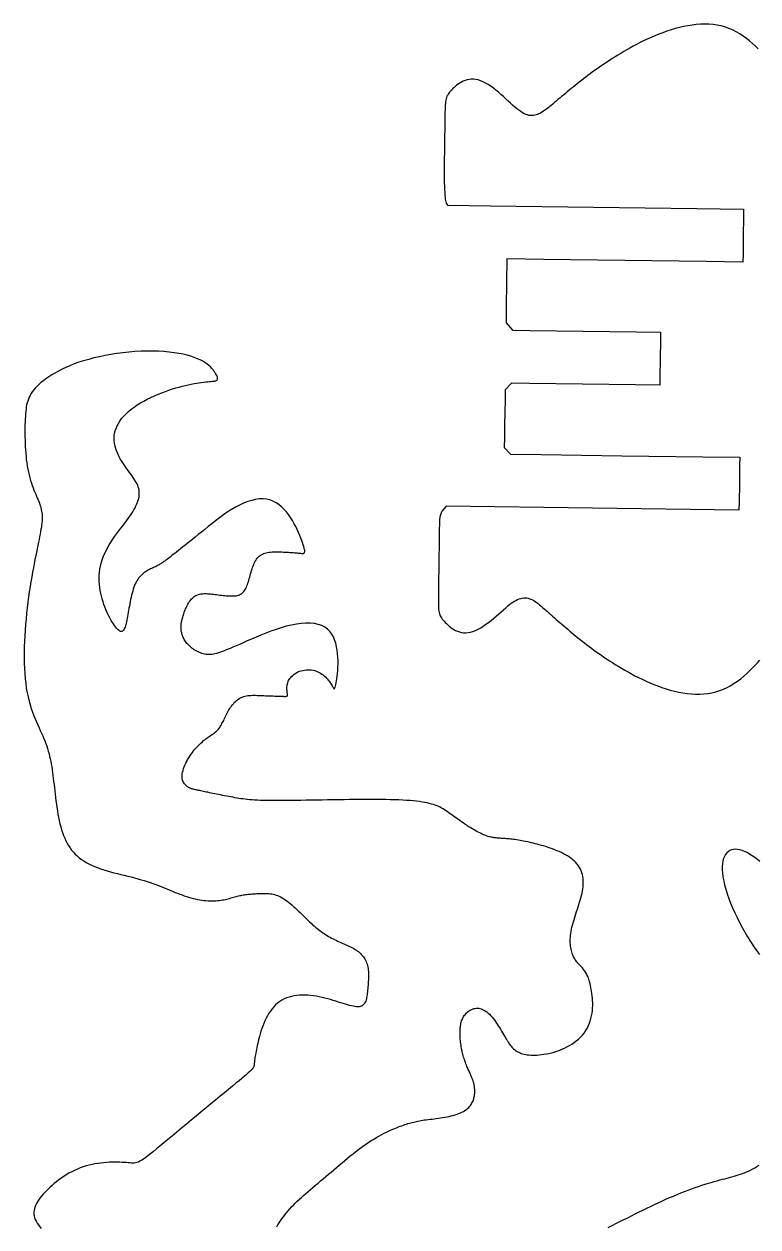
# Model space of a CAD drawing. Header units: millimetres. Extents: x 183 to 709, y 54 to 434.
# Drawn here: x 191.3 to 257.9, y 285.3 to 394.5 of the extents above; entities that cross this region are included whole.
import ezdxf

# ---------------------------------------------------------------- set-up
doc = ezdxf.new("R2010")
doc.units = ezdxf.units.MM

msp = doc.modelspace()

# ---------------------------------------------------------------- linework, layer by layer
for p, q in [((229.76, 378.03), (233.68, 377.98)), ((233.68, 377.98), (243.03, 377.85)), ((243.03, 377.85), (252.39, 377.72)), ((252.39, 377.72), (256.64, 377.66)), ((256.64, 377.66), (256.63, 376.91)), ((256.63, 376.91), (256.61, 375.26)), ((256.61, 375.26), (256.59, 373.61)), ((256.59, 373.61), (256.58, 372.86)), ((238.5, 373.11), (235.15, 373.16)), ((245.86, 373.01), (238.5, 373.11)), ((253.23, 372.91), (245.86, 373.01)), ((256.58, 372.86), (253.23, 372.91)), ((235.66, 366.68), (237.27, 366.66)), ((237.27, 366.66), (242.09, 366.59)), ((242.09, 366.59), (246.91, 366.53)), ((246.91, 366.53), (249.1, 366.5)), ((249.09, 365.75), (249.07, 364.1)), ((249.1, 366.5), (249.09, 365.75)), ((249.07, 364.1), (249.05, 362.45)), ((249.05, 362.45), (249.03, 361.7)), ((237.2, 361.86), (235.59, 361.88)), ((242.02, 361.79), (237.2, 361.86)), ((246.84, 361.73), (242.02, 361.79)), ((249.03, 361.7), (246.84, 361.73)), ((235.5, 355.44), (238.26, 355.4)), ((238.26, 355.4), (245.6, 355.3)), ((245.6, 355.3), (252.95, 355.2)), ((252.95, 355.2), (256.29, 355.15)), ((256.29, 355.15), (256.28, 354.4)), ((256.28, 354.4), (256.26, 352.75)), ((256.26, 352.75), (256.23, 351.1)), ((256.22, 350.35), (229.66, 350.72)), ((256.23, 351.1), (256.22, 350.35))]:
    msp.add_line(p, q)
for points in [[(257.96, 392.2), (257.71, 392.45), (257.45, 392.7), (257.18, 392.93), (256.89, 393.16), (256.6, 393.37), (256.29, 393.57), (255.97, 393.75), (255.64, 393.92), (255.3, 394.06), (254.95, 394.19), (254.6, 394.29), (254.23, 394.36), (253.87, 394.42), (253.49, 394.45), (253.12, 394.46), (252.74, 394.45), (252.35, 394.42), (251.97, 394.37), (251.58, 394.31), (251.2, 394.23), (250.81, 394.14), (250.43, 394.04), (250.06, 393.93), (249.68, 393.8), (249.31, 393.67), (248.95, 393.53), (248.59, 393.39), (248.25, 393.24), (247.9, 393.08), (247.57, 392.93), (247.25, 392.77), (246.93, 392.6), (246.63, 392.44), (246.33, 392.28), (246.04, 392.12), (245.76, 391.96), (245.49, 391.8), (245.22, 391.64), (244.97, 391.48), (244.72, 391.32), (244.47, 391.16), (244.24, 391.01), (244.01, 390.85), (243.78, 390.7), (243.56, 390.55), (243.34, 390.39), (243.12, 390.24), (242.91, 390.09), (242.71, 389.94), (242.5, 389.79), (242.31, 389.63), (242.11, 389.48), (241.92, 389.34), (241.73, 389.19), (241.54, 389.04), (241.36, 388.89), (241.17, 388.74), (240.99, 388.6), (240.82, 388.45), (240.64, 388.31), (240.47, 388.16), (240.29, 388.02), (240.12, 387.88), (239.96, 387.74), (239.79, 387.6), (239.63, 387.47), (239.48, 387.33), (239.32, 387.2), (239.17, 387.08), (239.03, 386.96), (238.88, 386.84), (238.74, 386.74), (238.6, 386.63), (238.47, 386.54), (238.33, 386.45), (238.2, 386.38), (238.07, 386.31), (237.95, 386.26), (237.82, 386.21), (237.69, 386.18), (237.56, 386.16), (237.43, 386.15), (237.3, 386.15), (237.16, 386.17), (237.02, 386.21), (236.87, 386.26), (236.72, 386.32), (236.57, 386.41), (236.41, 386.51), (236.24, 386.63), (236.06, 386.76), (235.88, 386.92), (235.68, 387.09), (235.48, 387.28), (235.27, 387.47), (235.06, 387.67), (234.84, 387.87), (234.62, 388.07), (234.39, 388.27), (234.16, 388.46), (233.93, 388.64), (233.69, 388.81), (233.46, 388.97), (233.23, 389.1), (233, 389.22), (232.77, 389.32), (232.55, 389.39), (232.34, 389.43), (232.13, 389.46), (231.93, 389.46), (231.73, 389.43), (231.54, 389.4), (231.36, 389.34), (231.19, 389.27), (231.03, 389.19), (230.87, 389.1), (230.73, 389), (230.59, 388.9), (230.46, 388.79), (230.34, 388.68), (230.23, 388.57), (230.13, 388.47), (230.03, 388.36), (229.95, 388.27), (229.88, 388.18), (229.82, 388.09), (229.76, 387.99), (229.72, 387.9), (229.68, 387.8), (229.65, 387.68), (229.62, 387.56), (229.6, 387.42), (229.58, 387.26), (229.57, 387.09), (229.56, 386.89), (229.55, 386.67), (229.54, 386.43), (229.54, 386.17), (229.54, 385.87), (229.53, 385.55), (229.53, 385.19), (229.52, 384.8), (229.51, 384.38), (229.51, 383.91), (229.5, 383.4), (229.49, 382.84), (229.48, 382.24), (229.48, 381.58), (229.47, 380.91), (229.47, 380.24), (229.49, 379.61), (229.52, 379.04), (229.57, 378.57), (229.65, 378.22), (229.76, 378.03)], [(235.15, 373.16), (235.15, 372.53), (235.13, 371.61), (235.12, 370.51), (235.1, 369.36), (235.09, 368.26), (235.08, 367.34), (235.66, 366.68)], [(214.27, 285.33), (214.38, 285.51), (214.5, 285.7), (214.62, 285.88), (214.75, 286.07), (214.88, 286.25), (215.02, 286.43), (215.16, 286.62), (215.31, 286.79), (215.46, 286.97), (215.62, 287.15), (215.79, 287.32), (215.96, 287.49), (216.14, 287.67), (216.33, 287.84), (216.52, 288.01), (216.71, 288.19), (216.92, 288.37), (217.13, 288.55), (217.34, 288.73), (217.56, 288.92), (217.79, 289.11), (218.02, 289.3), (218.25, 289.5), (218.49, 289.7), (218.73, 289.9), (218.97, 290.11), (219.21, 290.31), (219.46, 290.52), (219.71, 290.73), (219.95, 290.94), (220.2, 291.15), (220.45, 291.36), (220.7, 291.56), (220.95, 291.77), (221.2, 291.96), (221.45, 292.16), (221.7, 292.35), (221.94, 292.53), (222.19, 292.71), (222.43, 292.88), (222.67, 293.04), (222.91, 293.19), (223.14, 293.33), (223.37, 293.47), (223.59, 293.59), (223.81, 293.71), (224.02, 293.83), (224.23, 293.93), (224.42, 294.02), (224.61, 294.11), (224.8, 294.19), (224.98, 294.27), (225.15, 294.33), (225.31, 294.4), (225.47, 294.46), (225.62, 294.51), (225.77, 294.56), (225.91, 294.61), (226.04, 294.66), (226.18, 294.7), (226.31, 294.74), (226.44, 294.78), (226.57, 294.81), (226.7, 294.85), (226.83, 294.88), (226.96, 294.91), (227.09, 294.94), (227.23, 294.96), (227.37, 294.99), (227.52, 295.01), (227.68, 295.04), (227.84, 295.06), (228.01, 295.08), (228.19, 295.1), (228.37, 295.12), (228.56, 295.15), (228.75, 295.17), (228.94, 295.2), (229.14, 295.22), (229.33, 295.25), (229.53, 295.28), (229.73, 295.32), (229.92, 295.36), (230.11, 295.4), (230.29, 295.45), (230.47, 295.5), (230.64, 295.55), (230.79, 295.61), (230.94, 295.67), (231.08, 295.73), (231.21, 295.8), (231.32, 295.87), (231.43, 295.95), (231.53, 296.02), (231.62, 296.1), (231.71, 296.18), (231.78, 296.27), (231.85, 296.35), (231.91, 296.44), (231.96, 296.52), (232.01, 296.61), (232.06, 296.7), (232.09, 296.78), (232.12, 296.87), (232.15, 296.96), (232.17, 297.04), (232.19, 297.13), (232.21, 297.21), (232.22, 297.29), (232.23, 297.37), (232.24, 297.45), (232.24, 297.53), (232.24, 297.61), (232.24, 297.68), (232.24, 297.75), (232.24, 297.82), (232.23, 297.89), (232.23, 297.95), (232.22, 298.02), (232.21, 298.09), (232.2, 298.15), (232.19, 298.21), (232.18, 298.28), (232.16, 298.34), (232.15, 298.4), (232.13, 298.47), (232.11, 298.53), (232.09, 298.59), (232.07, 298.66), (232.05, 298.73), (232.02, 298.8), (231.99, 298.86), (231.96, 298.94), (231.93, 299.01), (231.9, 299.09), (231.86, 299.16), (231.83, 299.25), (231.79, 299.33), (231.75, 299.42), (231.71, 299.51), (231.66, 299.6), (231.62, 299.7), (231.58, 299.8), (231.53, 299.9), (231.49, 300.01), (231.44, 300.12), (231.4, 300.24), (231.36, 300.35), (231.31, 300.48), (231.27, 300.6), (231.23, 300.73), (231.2, 300.86), (231.16, 300.99), (231.13, 301.13), (231.1, 301.26), (231.07, 301.4), (231.04, 301.54), (231.02, 301.68), (231, 301.82), (230.98, 301.95), (230.96, 302.09), (230.95, 302.23), (230.93, 302.37), (230.92, 302.5), (230.92, 302.64), (230.91, 302.77), (230.91, 302.9), (230.91, 303.02), (230.91, 303.14), (230.92, 303.26), (230.92, 303.38), (230.94, 303.49), (230.95, 303.61), (230.97, 303.71), (230.99, 303.82), (231.02, 303.92), (231.05, 304.03), (231.09, 304.13), (231.13, 304.22), (231.18, 304.32), (231.23, 304.41), (231.29, 304.5), (231.36, 304.58), (231.42, 304.66), (231.5, 304.74), (231.58, 304.82), (231.66, 304.89), (231.75, 304.95), (231.84, 305.01), (231.94, 305.06), (232.04, 305.1), (232.15, 305.14), (232.26, 305.16), (232.37, 305.17), (232.48, 305.18), (232.6, 305.17), (232.71, 305.15), (232.83, 305.12), (232.96, 305.07), (233.08, 305.01), (233.2, 304.93), (233.33, 304.84), (233.45, 304.73), (233.58, 304.62), (233.7, 304.49), (233.82, 304.35), (233.94, 304.21), (234.06, 304.06), (234.17, 303.9), (234.28, 303.74), (234.38, 303.58), (234.48, 303.42), (234.58, 303.26), (234.68, 303.1), (234.77, 302.94), (234.85, 302.79), (234.94, 302.65), (235.02, 302.51), (235.1, 302.38), (235.17, 302.26), (235.25, 302.14), (235.32, 302.03), (235.39, 301.92), (235.47, 301.83), (235.54, 301.73), (235.62, 301.65), (235.69, 301.56), (235.77, 301.49), (235.86, 301.42), (235.95, 301.35), (236.04, 301.29), (236.14, 301.23), (236.24, 301.18), (236.35, 301.13), (236.46, 301.08), (236.58, 301.04), (236.72, 301.01), (236.85, 300.98), (237, 300.95), (237.16, 300.93), (237.33, 300.92), (237.51, 300.91), (237.69, 300.91), (237.89, 300.92), (238.09, 300.93), (238.3, 300.96), (238.52, 300.99), (238.74, 301.02), (238.97, 301.07), (239.2, 301.13), (239.44, 301.19), (239.67, 301.27), (239.91, 301.35), (240.14, 301.45), (240.38, 301.55), (240.61, 301.66), (240.83, 301.78), (241.05, 301.92), (241.26, 302.06), (241.46, 302.21), (241.66, 302.37), (241.84, 302.54), (242.01, 302.72), (242.16, 302.92), (242.3, 303.12), (242.43, 303.33), (242.54, 303.55), (242.64, 303.77), (242.72, 304.01), (242.79, 304.24), (242.84, 304.48), (242.89, 304.71), (242.92, 304.95), (242.94, 305.19), (242.95, 305.42), (242.95, 305.65), (242.94, 305.88), (242.92, 306.09), (242.9, 306.31), (242.88, 306.51), (242.85, 306.7), (242.82, 306.88), (242.79, 307.06), (242.76, 307.22), (242.72, 307.38), (242.68, 307.53), (242.64, 307.67), (242.59, 307.8), (242.55, 307.92), (242.5, 308.04), (242.45, 308.15), (242.4, 308.26), (242.35, 308.35), (242.29, 308.45), (242.24, 308.53), (242.18, 308.61), (242.12, 308.69), (242.07, 308.76), (242.01, 308.83), (241.95, 308.89), (241.89, 308.96), (241.83, 309.02), (241.77, 309.08), (241.71, 309.14), (241.65, 309.21), (241.59, 309.27), (241.53, 309.34), (241.47, 309.41), (241.42, 309.49), (241.36, 309.57), (241.31, 309.65), (241.26, 309.74), (241.21, 309.84), (241.16, 309.94), (241.12, 310.05), (241.08, 310.17), (241.04, 310.29), (241.01, 310.41), (240.98, 310.54), (240.95, 310.68), (240.93, 310.82), (240.92, 310.97), (240.91, 311.12), (240.91, 311.28), (240.91, 311.44), (240.92, 311.61), (240.93, 311.78), (240.96, 311.96), (240.99, 312.14), (241.02, 312.33), (241.06, 312.52), (241.11, 312.71), (241.17, 312.91), (241.22, 313.11), (241.29, 313.31), (241.35, 313.52), (241.42, 313.73), (241.49, 313.94), (241.56, 314.15), (241.63, 314.36), (241.7, 314.57), (241.76, 314.78), (241.82, 314.98), (241.88, 315.19), (241.93, 315.4), (241.98, 315.6), (242.01, 315.8), (242.04, 316), (242.07, 316.2), (242.08, 316.39), (242.08, 316.58), (242.08, 316.76), (242.07, 316.95), (242.04, 317.12), (242.01, 317.3), (241.96, 317.47), (241.91, 317.63), (241.84, 317.79), (241.75, 317.95), (241.66, 318.1), (241.55, 318.24), (241.43, 318.38), (241.3, 318.51), (241.15, 318.64), (241, 318.76), (240.83, 318.88), (240.66, 318.99), (240.48, 319.09), (240.29, 319.19), (240.1, 319.29), (239.9, 319.38), (239.7, 319.46), (239.5, 319.54), (239.29, 319.62), (239.09, 319.69), (238.89, 319.76), (238.69, 319.83), (238.49, 319.89), (238.29, 319.95), (238.1, 320), (237.91, 320.06), (237.73, 320.1), (237.55, 320.15), (237.37, 320.19), (237.19, 320.23), (237.02, 320.27), (236.85, 320.31), (236.68, 320.34), (236.52, 320.37), (236.36, 320.4), (236.21, 320.42), (236.06, 320.44), (235.91, 320.47), (235.77, 320.48), (235.63, 320.5), (235.5, 320.52), (235.37, 320.53), (235.25, 320.54), (235.13, 320.55), (235.01, 320.56), (234.9, 320.57), (234.79, 320.57), (234.68, 320.58), (234.58, 320.59), (234.48, 320.59), (234.39, 320.6), (234.29, 320.61), (234.2, 320.62), (234.11, 320.63), (234.02, 320.64), (233.93, 320.65), (233.84, 320.67), (233.75, 320.69), (233.65, 320.71), (233.56, 320.73), (233.46, 320.76), (233.37, 320.79), (233.26, 320.83), (233.16, 320.87), (233.05, 320.91), (232.93, 320.96), (232.81, 321.02), (232.69, 321.08), (232.56, 321.15), (232.42, 321.22), (232.28, 321.3), (232.13, 321.38), (231.98, 321.47), (231.82, 321.57), (231.66, 321.67), (231.51, 321.77), (231.35, 321.87), (231.19, 321.98), (231.03, 322.09), (230.88, 322.19), (230.73, 322.3), (230.58, 322.41), (230.43, 322.52), (230.29, 322.62), (230.16, 322.72), (230.02, 322.82), (229.89, 322.91), (229.76, 323), (229.64, 323.09), (229.51, 323.17), (229.38, 323.25), (229.24, 323.32), (229.11, 323.4), (228.97, 323.46), (228.82, 323.53), (228.66, 323.59), (228.49, 323.65), (228.31, 323.7), (228.12, 323.75), (227.92, 323.8), (227.7, 323.84), (227.47, 323.88), (227.22, 323.92), (226.95, 323.95), (226.67, 323.98), (226.37, 324.01), (226.05, 324.03), (225.71, 324.05), (225.35, 324.07), (224.97, 324.08), (224.57, 324.09), (224.16, 324.1), (223.72, 324.11), (223.28, 324.11), (222.82, 324.11), (222.35, 324.11), (221.87, 324.11), (221.38, 324.1), (220.89, 324.1), (220.39, 324.09), (219.89, 324.09), (219.39, 324.08), (218.89, 324.07), (218.39, 324.06), (217.9, 324.05), (217.41, 324.04), (216.94, 324.04), (216.47, 324.03), (216.02, 324.02), (215.58, 324.02), (215.16, 324.01), (214.76, 324.01), (214.38, 324.01), (214.02, 324.01), (213.68, 324.01), (213.36, 324.02), (213.07, 324.02), (212.78, 324.03), (212.52, 324.04), (212.27, 324.05), (212.04, 324.07), (211.81, 324.09), (211.6, 324.11), (211.4, 324.13), (211.21, 324.16), (211.02, 324.18), (210.84, 324.21), (210.66, 324.24), (210.47, 324.27), (210.29, 324.31), (210.1, 324.34), (209.92, 324.38), (209.73, 324.41), (209.54, 324.45), (209.36, 324.48), (209.17, 324.52), (208.99, 324.55), (208.82, 324.59), (208.65, 324.63), (208.48, 324.66), (208.32, 324.69), (208.16, 324.72), (208.01, 324.76), (207.87, 324.78), (207.74, 324.81), (207.62, 324.84), (207.51, 324.86), (207.4, 324.88), (207.3, 324.91), (207.21, 324.93), (207.12, 324.94), (207.04, 324.96), (206.96, 324.98), (206.89, 325), (206.82, 325.01), (206.75, 325.03), (206.68, 325.05), (206.62, 325.07), (206.55, 325.09), (206.48, 325.12), (206.42, 325.15), (206.35, 325.18), (206.28, 325.21), (206.21, 325.25), (206.14, 325.3), (206.08, 325.35), (206.01, 325.4), (205.95, 325.47), (205.9, 325.53), (205.84, 325.61), (205.8, 325.69), (205.76, 325.77), (205.73, 325.87), (205.7, 325.97), (205.69, 326.08), (205.68, 326.2), (205.69, 326.32), (205.7, 326.46), (205.73, 326.6), (205.77, 326.75), (205.82, 326.91), (205.87, 327.07), (205.94, 327.23), (206.02, 327.4), (206.1, 327.56), (206.19, 327.73), (206.29, 327.89), (206.4, 328.05), (206.5, 328.21), (206.62, 328.37), (206.73, 328.52), (206.85, 328.66), (206.97, 328.79), (207.08, 328.92), (207.2, 329.04), (207.31, 329.15), (207.42, 329.26), (207.53, 329.35), (207.64, 329.45), (207.75, 329.53), (207.85, 329.61), (207.96, 329.69), (208.06, 329.76), (208.15, 329.83), (208.25, 329.9), (208.34, 329.96), (208.42, 330.02), (208.51, 330.08), (208.59, 330.14), (208.66, 330.2), (208.73, 330.25), (208.8, 330.31), (208.87, 330.37), (208.93, 330.44), (208.99, 330.5), (209.04, 330.57), (209.1, 330.64), (209.15, 330.72), (209.2, 330.81), (209.25, 330.89), (209.3, 330.99), (209.35, 331.08), (209.4, 331.18), (209.46, 331.29), (209.51, 331.4), (209.56, 331.51), (209.62, 331.63), (209.68, 331.75), (209.74, 331.87), (209.81, 331.99), (209.87, 332.11), (209.94, 332.23), (210.01, 332.35), (210.09, 332.47), (210.17, 332.58), (210.25, 332.69), (210.34, 332.8), (210.42, 332.9), (210.52, 332.99), (210.61, 333.08), (210.71, 333.16), (210.82, 333.23), (210.92, 333.3), (211.04, 333.35), (211.15, 333.4), (211.27, 333.44), (211.39, 333.48), (211.52, 333.51), (211.65, 333.53), (211.79, 333.54), (211.93, 333.55), (212.07, 333.56), (212.21, 333.56), (212.36, 333.56), (212.51, 333.55), (212.66, 333.55), (212.8, 333.54), (212.95, 333.53), (213.1, 333.53), (213.25, 333.52), (213.4, 333.52), (213.54, 333.51), (213.69, 333.51), (213.83, 333.5), (213.96, 333.5), (214.09, 333.49), (214.22, 333.49), (214.34, 333.48), (214.46, 333.48), (214.56, 333.47), (214.67, 333.47), (214.76, 333.47), (214.85, 333.47), (214.92, 333.46), (214.99, 333.46), (215.05, 333.46), (215.1, 333.46), (215.15, 333.47), (215.18, 333.48), (215.21, 333.49), (215.23, 333.5), (215.25, 333.52), (215.26, 333.55), (215.26, 333.58), (215.26, 333.62), (215.25, 333.66), (215.24, 333.71), (215.23, 333.77), (215.22, 333.83), (215.21, 333.9), (215.21, 333.97), (215.2, 334.05), (215.2, 334.13), (215.2, 334.22), (215.2, 334.31), (215.21, 334.41), (215.23, 334.5), (215.25, 334.6), (215.28, 334.7), (215.31, 334.8), (215.35, 334.9), (215.41, 335), (215.47, 335.1), (215.54, 335.19), (215.62, 335.28), (215.72, 335.37), (215.83, 335.46), (215.94, 335.54), (216.06, 335.61), (216.2, 335.68), (216.34, 335.74), (216.48, 335.78), (216.63, 335.82), (216.78, 335.85), (216.94, 335.87), (217.1, 335.88), (217.26, 335.87), (217.41, 335.86), (217.57, 335.84), (217.72, 335.8), (217.86, 335.76), (218, 335.7), (218.13, 335.64), (218.26, 335.57), (218.37, 335.49), (218.48, 335.41), (218.59, 335.32), (218.69, 335.23), (218.78, 335.13), (218.87, 335.04), (218.95, 334.94), (219.02, 334.84), (219.09, 334.75), (219.15, 334.65), (219.21, 334.57), (219.26, 334.48), (219.31, 334.4), (219.35, 334.33), (219.38, 334.27), (219.41, 334.22), (219.44, 334.18), (219.47, 334.16), (219.5, 334.16), (219.52, 334.19), (219.55, 334.23), (219.58, 334.31), (219.61, 334.41), (219.64, 334.53), (219.67, 334.68), (219.7, 334.86), (219.73, 335.06), (219.76, 335.28), (219.78, 335.53), (219.81, 335.8), (219.82, 336.09), (219.84, 336.39), (219.84, 336.7), (219.83, 337.02), (219.8, 337.34), (219.77, 337.66), (219.71, 337.97), (219.63, 338.28), (219.53, 338.58), (219.41, 338.86), (219.26, 339.12), (219.08, 339.36), (218.88, 339.57), (218.63, 339.74), (218.36, 339.89), (218.04, 339.99), (217.7, 340.06), (217.32, 340.1), (216.92, 340.1), (216.5, 340.07), (216.06, 340.01), (215.61, 339.93), (215.14, 339.82), (214.68, 339.69), (214.21, 339.54), (213.74, 339.37), (213.28, 339.2), (212.83, 339.02), (212.4, 338.84), (211.98, 338.66), (211.59, 338.49), (211.23, 338.33), (210.9, 338.18), (210.59, 338.05), (210.3, 337.92), (210.04, 337.81), (209.79, 337.71), (209.57, 337.62), (209.36, 337.54), (209.17, 337.46), (208.99, 337.4), (208.82, 337.35), (208.67, 337.31), (208.52, 337.28), (208.38, 337.26), (208.24, 337.25), (208.11, 337.25), (207.98, 337.25), (207.86, 337.27), (207.73, 337.29), (207.61, 337.32), (207.49, 337.36), (207.37, 337.4), (207.25, 337.45), (207.13, 337.51), (207.02, 337.57), (206.9, 337.63), (206.79, 337.7), (206.68, 337.78), (206.57, 337.85), (206.47, 337.93), (206.38, 338.02), (206.29, 338.1), (206.2, 338.19), (206.13, 338.27), (206.06, 338.36), (205.99, 338.45), (205.94, 338.54), (205.88, 338.63), (205.83, 338.71), (205.79, 338.8), (205.75, 338.89), (205.72, 338.98), (205.69, 339.06), (205.67, 339.14), (205.65, 339.23), (205.63, 339.31), (205.61, 339.38), (205.6, 339.46), (205.59, 339.53), (205.59, 339.6), (205.59, 339.67), (205.58, 339.74), (205.59, 339.81), (205.59, 339.87), (205.59, 339.94), (205.6, 340.01), (205.61, 340.08), (205.62, 340.16), (205.64, 340.23), (205.65, 340.31), (205.67, 340.39), (205.69, 340.48), (205.72, 340.57), (205.74, 340.66), (205.77, 340.76), (205.8, 340.86), (205.84, 340.96), (205.87, 341.07), (205.91, 341.18), (205.96, 341.29), (206, 341.4), (206.05, 341.51), (206.1, 341.61), (206.16, 341.72), (206.21, 341.83), (206.27, 341.93), (206.34, 342.03), (206.41, 342.12), (206.48, 342.21), (206.55, 342.3), (206.63, 342.37), (206.71, 342.45), (206.79, 342.51), (206.88, 342.57), (206.97, 342.62), (207.07, 342.67), (207.17, 342.7), (207.27, 342.73), (207.38, 342.76), (207.49, 342.77), (207.61, 342.78), (207.73, 342.79), (207.86, 342.79), (207.99, 342.78), (208.12, 342.78), (208.26, 342.76), (208.39, 342.75), (208.54, 342.73), (208.68, 342.72), (208.82, 342.7), (208.97, 342.68), (209.11, 342.66), (209.26, 342.64), (209.4, 342.62), (209.55, 342.61), (209.69, 342.59), (209.83, 342.58), (209.96, 342.57), (210.1, 342.57), (210.22, 342.57), (210.35, 342.57), (210.47, 342.58), (210.58, 342.6), (210.69, 342.62), (210.8, 342.65), (210.89, 342.69), (210.99, 342.73), (211.07, 342.78), (211.15, 342.84), (211.23, 342.91), (211.3, 342.98), (211.36, 343.07), (211.42, 343.16), (211.47, 343.26), (211.52, 343.37), (211.57, 343.49), (211.62, 343.61), (211.66, 343.74), (211.7, 343.87), (211.74, 344.01), (211.78, 344.15), (211.82, 344.29), (211.86, 344.44), (211.9, 344.58), (211.95, 344.73), (211.99, 344.87), (212.03, 345.02), (212.08, 345.16), (212.13, 345.29), (212.19, 345.43), (212.24, 345.56), (212.3, 345.68), (212.37, 345.79), (212.44, 345.9), (212.51, 346), (212.6, 346.09), (212.68, 346.17), (212.77, 346.25), (212.87, 346.31), (212.97, 346.37), (213.08, 346.42), (213.2, 346.46), (213.32, 346.5), (213.45, 346.52), (213.58, 346.54), (213.72, 346.56), (213.86, 346.57), (214, 346.58), (214.15, 346.58), (214.3, 346.58), (214.45, 346.58), (214.6, 346.57), (214.75, 346.57), (214.9, 346.56), (215.05, 346.56), (215.2, 346.55), (215.35, 346.54), (215.49, 346.53), (215.63, 346.52), (215.76, 346.51), (215.89, 346.5), (216.01, 346.49), (216.12, 346.48), (216.23, 346.47), (216.33, 346.46), (216.43, 346.45), (216.51, 346.44), (216.58, 346.43), (216.65, 346.43), (216.7, 346.44), (216.74, 346.46), (216.78, 346.49), (216.8, 346.54), (216.81, 346.6), (216.81, 346.69), (216.79, 346.79), (216.77, 346.92), (216.73, 347.06), (216.68, 347.22), (216.62, 347.41), (216.55, 347.61), (216.47, 347.83), (216.37, 348.07), (216.26, 348.32), (216.14, 348.59), (216.01, 348.86), (215.86, 349.13), (215.7, 349.41), (215.53, 349.68), (215.35, 349.95), (215.15, 350.2), (214.93, 350.44), (214.71, 350.66), (214.46, 350.86), (214.21, 351.03), (213.93, 351.17), (213.65, 351.28), (213.34, 351.35), (213.03, 351.38), (212.69, 351.37), (212.35, 351.32), (212, 351.24), (211.64, 351.13), (211.27, 350.99), (210.9, 350.82), (210.53, 350.62), (210.16, 350.41), (209.79, 350.17), (209.43, 349.92), (209.07, 349.66), (208.72, 349.39), (208.38, 349.13), (208.05, 348.86), (207.74, 348.61), (207.44, 348.37), (207.15, 348.14), (206.88, 347.92), (206.62, 347.71), (206.38, 347.52), (206.15, 347.33), (205.93, 347.16), (205.73, 347), (205.53, 346.84), (205.35, 346.7), (205.18, 346.56), (205.02, 346.44), (204.87, 346.32), (204.73, 346.21), (204.59, 346.1), (204.47, 346.01), (204.35, 345.92), (204.24, 345.84), (204.14, 345.76), (204.04, 345.69), (203.95, 345.62), (203.86, 345.56), (203.77, 345.5), (203.68, 345.45), (203.6, 345.4), (203.52, 345.36), (203.43, 345.31), (203.35, 345.27), (203.26, 345.23), (203.18, 345.19), (203.09, 345.15), (203.01, 345.1), (202.92, 345.06), (202.83, 345.02), (202.74, 344.97), (202.64, 344.93), (202.55, 344.88), (202.46, 344.82), (202.36, 344.76), (202.27, 344.7), (202.18, 344.63), (202.09, 344.55), (202, 344.47), (201.91, 344.38), (201.83, 344.28), (201.74, 344.18), (201.66, 344.07), (201.59, 343.94), (201.51, 343.81), (201.44, 343.67), (201.38, 343.52), (201.31, 343.36), (201.25, 343.19), (201.2, 343.01), (201.14, 342.83), (201.1, 342.65), (201.05, 342.45), (201.01, 342.26), (200.97, 342.06), (200.93, 341.86), (200.9, 341.66), (200.86, 341.47), (200.83, 341.27), (200.8, 341.08), (200.77, 340.9), (200.74, 340.72), (200.71, 340.55), (200.68, 340.39), (200.65, 340.24), (200.61, 340.1), (200.58, 339.97), (200.54, 339.85), (200.51, 339.74), (200.47, 339.64), (200.42, 339.55), (200.38, 339.48), (200.33, 339.43), (200.28, 339.39), (200.22, 339.36), (200.16, 339.35), (200.1, 339.36), (200.03, 339.39), (199.96, 339.43), (199.89, 339.49), (199.81, 339.57), (199.73, 339.66), (199.64, 339.77), (199.55, 339.89), (199.45, 340.03), (199.36, 340.18), (199.26, 340.35), (199.16, 340.53), (199.06, 340.72), (198.96, 340.92), (198.87, 341.13), (198.77, 341.35), (198.68, 341.58), (198.59, 341.81), (198.51, 342.05), (198.44, 342.3), (198.37, 342.55), (198.31, 342.81), (198.26, 343.07), (198.22, 343.34), (198.19, 343.61), (198.17, 343.88), (198.16, 344.16), (198.17, 344.43), (198.19, 344.71), (198.22, 344.99), (198.28, 345.27), (198.34, 345.56), (198.43, 345.84), (198.53, 346.12), (198.65, 346.39), (198.78, 346.67), (198.93, 346.94), (199.08, 347.21), (199.24, 347.48), (199.41, 347.74), (199.59, 347.99), (199.76, 348.24), (199.95, 348.48), (200.13, 348.72), (200.3, 348.95), (200.48, 349.18), (200.64, 349.39), (200.8, 349.6), (200.94, 349.81), (201.08, 350.01), (201.2, 350.2), (201.32, 350.39), (201.42, 350.57), (201.5, 350.75), (201.58, 350.92), (201.65, 351.09), (201.7, 351.25), (201.75, 351.41), (201.78, 351.57), (201.8, 351.72), (201.8, 351.87), (201.8, 352.02), (201.78, 352.17), (201.75, 352.31), (201.71, 352.46), (201.66, 352.6), (201.6, 352.74), (201.52, 352.88), (201.44, 353.03), (201.35, 353.17), (201.25, 353.32), (201.14, 353.47), (201.03, 353.63), (200.91, 353.78), (200.79, 353.95), (200.67, 354.11), (200.54, 354.28), (200.42, 354.46), (200.3, 354.64), (200.18, 354.82), (200.07, 355.01), (199.97, 355.21), (199.87, 355.41), (199.78, 355.61), (199.71, 355.82), (199.64, 356.03), (199.59, 356.24), (199.55, 356.45), (199.53, 356.67), (199.52, 356.89), (199.53, 357.11), (199.56, 357.33), (199.61, 357.56), (199.69, 357.78), (199.78, 358), (199.9, 358.22), (200.04, 358.44), (200.2, 358.66), (200.39, 358.88), (200.6, 359.09), (200.83, 359.3), (201.07, 359.51), (201.34, 359.71), (201.62, 359.9), (201.91, 360.08), (202.22, 360.26), (202.53, 360.43), (202.86, 360.59), (203.18, 360.74), (203.51, 360.88), (203.84, 361.01), (204.17, 361.13), (204.49, 361.25), (204.8, 361.35), (205.11, 361.44), (205.41, 361.53), (205.7, 361.6), (205.98, 361.67), (206.25, 361.73), (206.52, 361.79), (206.77, 361.84), (207.01, 361.88), (207.23, 361.91), (207.45, 361.94), (207.65, 361.97), (207.83, 361.99), (208, 362.01), (208.16, 362.03), (208.29, 362.04), (208.42, 362.05), (208.52, 362.06), (208.62, 362.07), (208.7, 362.08), (208.76, 362.1), (208.81, 362.12), (208.85, 362.15), (208.88, 362.19), (208.9, 362.23), (208.91, 362.28), (208.9, 362.34), (208.89, 362.41), (208.86, 362.48), (208.83, 362.56), (208.78, 362.66), (208.73, 362.76), (208.66, 362.87), (208.58, 362.98), (208.49, 363.1), (208.38, 363.22), (208.25, 363.35), (208.11, 363.48), (207.95, 363.61), (207.76, 363.74), (207.56, 363.86), (207.33, 363.98), (207.07, 364.1), (206.79, 364.21), (206.49, 364.32), (206.15, 364.41), (205.78, 364.5), (205.38, 364.58), (204.96, 364.64), (204.5, 364.7), (204.03, 364.74), (203.53, 364.77), (203.02, 364.78), (202.5, 364.78), (201.96, 364.77), (201.41, 364.74), (200.86, 364.7), (200.31, 364.64), (199.77, 364.57), (199.23, 364.48), (198.7, 364.39), (198.18, 364.28), (197.68, 364.17), (197.21, 364.04), (196.75, 363.91), (196.32, 363.77), (195.9, 363.62), (195.51, 363.46), (195.14, 363.3), (194.79, 363.14), (194.46, 362.97), (194.15, 362.8), (193.85, 362.63), (193.58, 362.45), (193.33, 362.28), (193.1, 362.1), (192.88, 361.93), (192.69, 361.76), (192.51, 361.59), (192.36, 361.42), (192.22, 361.26), (192.09, 361.09), (191.98, 360.93), (191.89, 360.77), (191.81, 360.6), (191.74, 360.43), (191.68, 360.26), (191.62, 360.08), (191.58, 359.9), (191.55, 359.71), (191.52, 359.51), (191.49, 359.3), (191.47, 359.09), (191.46, 358.86), (191.44, 358.62), (191.43, 358.37), (191.42, 358.11), (191.42, 357.85), (191.42, 357.57), (191.42, 357.29), (191.42, 357), (191.43, 356.71), (191.44, 356.41), (191.45, 356.11), (191.47, 355.82), (191.49, 355.52), (191.52, 355.22), (191.55, 354.93), (191.59, 354.64), (191.64, 354.36), (191.69, 354.08), (191.74, 353.81), (191.8, 353.55), (191.87, 353.3), (191.94, 353.05), (192.01, 352.82), (192.09, 352.59), (192.16, 352.38), (192.24, 352.18), (192.32, 351.98), (192.4, 351.8), (192.47, 351.63), (192.54, 351.46), (192.61, 351.3), (192.68, 351.15), (192.74, 351), (192.79, 350.85), (192.84, 350.71), (192.88, 350.57), (192.91, 350.42), (192.94, 350.28), (192.96, 350.14), (192.98, 349.99), (192.99, 349.84), (192.99, 349.69), (192.98, 349.53), (192.98, 349.36), (192.96, 349.19), (192.94, 349.01), (192.92, 348.82), (192.88, 348.62), (192.85, 348.41), (192.81, 348.19), (192.76, 347.95), (192.71, 347.7), (192.66, 347.44), (192.6, 347.16), (192.54, 346.86), (192.47, 346.55), (192.4, 346.22), (192.33, 345.87), (192.26, 345.5), (192.19, 345.12), (192.11, 344.72), (192.04, 344.3), (191.97, 343.86), (191.89, 343.42), (191.82, 342.95), (191.75, 342.48), (191.69, 342), (191.63, 341.51), (191.57, 341.01), (191.52, 340.5), (191.47, 339.99), (191.43, 339.48), (191.4, 338.97), (191.37, 338.46), (191.36, 337.95), (191.34, 337.45), (191.34, 336.95), (191.35, 336.46), (191.37, 335.99), (191.4, 335.52), (191.44, 335.07), (191.49, 334.63), (191.55, 334.21), (191.62, 333.8), (191.71, 333.41), (191.8, 333.04), (191.9, 332.69), (192, 332.35), (192.12, 332.02), (192.23, 331.71), (192.35, 331.42), (192.47, 331.14), (192.59, 330.87), (192.7, 330.61), (192.82, 330.36), (192.93, 330.12), (193.04, 329.88), (193.14, 329.65), (193.23, 329.42), (193.32, 329.19), (193.4, 328.95), (193.47, 328.72), (193.54, 328.49), (193.61, 328.26), (193.66, 328.02), (193.72, 327.79), (193.77, 327.55), (193.81, 327.31), (193.85, 327.06), (193.89, 326.81), (193.93, 326.55), (193.97, 326.29), (194, 326.03), (194.03, 325.75), (194.07, 325.47), (194.1, 325.19), (194.13, 324.9), (194.17, 324.6), (194.2, 324.3), (194.24, 324), (194.28, 323.7), (194.32, 323.4), (194.37, 323.09), (194.42, 322.79), (194.47, 322.5), (194.53, 322.2), (194.6, 321.91), (194.67, 321.63), (194.75, 321.36), (194.84, 321.1), (194.93, 320.84), (195.03, 320.6), (195.14, 320.36), (195.26, 320.14), (195.38, 319.92), (195.52, 319.72), (195.66, 319.52), (195.82, 319.33), (195.98, 319.15), (196.16, 318.99), (196.35, 318.82), (196.55, 318.67), (196.76, 318.53), (196.98, 318.39), (197.22, 318.26), (197.47, 318.14), (197.73, 318.03), (198.01, 317.93), (198.29, 317.83), (198.58, 317.73), (198.88, 317.64), (199.19, 317.56), (199.5, 317.47), (199.81, 317.39), (200.13, 317.31), (200.44, 317.23), (200.76, 317.15), (201.07, 317.08), (201.37, 317), (201.67, 316.92), (201.96, 316.83), (202.25, 316.75), (202.52, 316.66), (202.79, 316.58), (203.04, 316.49), (203.29, 316.4), (203.53, 316.31), (203.77, 316.21), (203.99, 316.12), (204.22, 316.03), (204.44, 315.94), (204.65, 315.85), (204.86, 315.77), (205.07, 315.68), (205.27, 315.6), (205.47, 315.52), (205.68, 315.45), (205.88, 315.38), (206.08, 315.31), (206.28, 315.25), (206.48, 315.19), (206.68, 315.14), (206.88, 315.09), (207.08, 315.05), (207.28, 315.01), (207.47, 314.98), (207.67, 314.96), (207.85, 314.94), (208.04, 314.93), (208.22, 314.92), (208.4, 314.92), (208.57, 314.92), (208.74, 314.93), (208.9, 314.94), (209.06, 314.96), (209.21, 314.98), (209.35, 315), (209.49, 315.02), (209.62, 315.05), (209.75, 315.08), (209.88, 315.11), (210, 315.14), (210.12, 315.18), (210.24, 315.21), (210.35, 315.24), (210.47, 315.28), (210.58, 315.31), (210.69, 315.34), (210.8, 315.36), (210.91, 315.39), (211.01, 315.41), (211.12, 315.43), (211.23, 315.45), (211.34, 315.47), (211.45, 315.48), (211.56, 315.5), (211.67, 315.51), (211.78, 315.52), (211.9, 315.53), (212.01, 315.54), (212.13, 315.55), (212.24, 315.55), (212.36, 315.56), (212.48, 315.57), (212.59, 315.57), (212.71, 315.58), (212.83, 315.58), (212.95, 315.59), (213.07, 315.59), (213.2, 315.59), (213.32, 315.59), (213.44, 315.58), (213.57, 315.57), (213.7, 315.56), (213.82, 315.54), (213.95, 315.51), (214.08, 315.48), (214.22, 315.44), (214.35, 315.39), (214.49, 315.34), (214.63, 315.27), (214.77, 315.19), (214.91, 315.11), (215.06, 315.01), (215.2, 314.91), (215.35, 314.79), (215.5, 314.67), (215.65, 314.55), (215.8, 314.41), (215.95, 314.28), (216.1, 314.14), (216.25, 313.99), (216.4, 313.85), (216.55, 313.7), (216.69, 313.55), (216.84, 313.41), (216.98, 313.27), (217.12, 313.13), (217.26, 313), (217.4, 312.88), (217.53, 312.75), (217.67, 312.64), (217.8, 312.52), (217.93, 312.42), (218.06, 312.31), (218.19, 312.21), (218.32, 312.12), (218.45, 312.02), (218.58, 311.94), (218.71, 311.85), (218.85, 311.77), (218.98, 311.69), (219.11, 311.61), (219.25, 311.54), (219.38, 311.47), (219.52, 311.4), (219.66, 311.34), (219.8, 311.27), (219.94, 311.21), (220.08, 311.15), (220.22, 311.08), (220.35, 311.02), (220.49, 310.96), (220.63, 310.9), (220.76, 310.84), (220.89, 310.78), (221.02, 310.71), (221.15, 310.64), (221.27, 310.58), (221.39, 310.51), (221.5, 310.43), (221.61, 310.36), (221.71, 310.28), (221.81, 310.2), (221.9, 310.11), (221.98, 310.03), (222.06, 309.94), (222.14, 309.84), (222.21, 309.74), (222.27, 309.64), (222.33, 309.53), (222.38, 309.42), (222.43, 309.3), (222.47, 309.18), (222.51, 309.06), (222.53, 308.93), (222.56, 308.79), (222.57, 308.65), (222.59, 308.51), (222.59, 308.36), (222.6, 308.21), (222.6, 308.06), (222.6, 307.9), (222.59, 307.74), (222.58, 307.59), (222.57, 307.43), (222.56, 307.27), (222.55, 307.11), (222.54, 306.96), (222.52, 306.81), (222.51, 306.67), (222.49, 306.52), (222.47, 306.39), (222.45, 306.26), (222.43, 306.14), (222.41, 306.02), (222.38, 305.92), (222.35, 305.81), (222.31, 305.72), (222.26, 305.64), (222.21, 305.56), (222.16, 305.5), (222.09, 305.44), (222.02, 305.39), (221.94, 305.35), (221.84, 305.32), (221.74, 305.31), (221.63, 305.3), (221.5, 305.31), (221.37, 305.32), (221.22, 305.35), (221.06, 305.38), (220.89, 305.42), (220.7, 305.47), (220.51, 305.53), (220.31, 305.59), (220.09, 305.66), (219.87, 305.73), (219.64, 305.81), (219.4, 305.88), (219.15, 305.95), (218.9, 306.02), (218.65, 306.09), (218.39, 306.15), (218.13, 306.21), (217.88, 306.26), (217.62, 306.3), (217.36, 306.33), (217.1, 306.35), (216.84, 306.36), (216.59, 306.37), (216.34, 306.36), (216.09, 306.33), (215.85, 306.3), (215.62, 306.25), (215.39, 306.19), (215.16, 306.11), (214.95, 306.02), (214.74, 305.91), (214.54, 305.78), (214.35, 305.64), (214.17, 305.48), (214.01, 305.3), (213.85, 305.12), (213.7, 304.92), (213.56, 304.71), (213.43, 304.49), (213.31, 304.26), (213.2, 304.03), (213.1, 303.79), (213, 303.56), (212.92, 303.32), (212.84, 303.08), (212.77, 302.85), (212.71, 302.62), (212.65, 302.4), (212.6, 302.19), (212.55, 301.98), (212.5, 301.79), (212.46, 301.61), (212.43, 301.43), (212.4, 301.27), (212.37, 301.11), (212.34, 300.96), (212.32, 300.82), (212.3, 300.69), (212.29, 300.57), (212.27, 300.46), (212.26, 300.36), (212.25, 300.26), (212.24, 300.18), (212.24, 300.1), (212.23, 300.04), (212.22, 299.98), (212.21, 299.92), (212.19, 299.86), (212.16, 299.79), (212.11, 299.72), (212.04, 299.64), (211.95, 299.55), (211.83, 299.44), (211.69, 299.31), (211.52, 299.16), (211.32, 298.99), (211.1, 298.8), (210.85, 298.59), (210.56, 298.36), (210.25, 298.1), (209.91, 297.81), (209.54, 297.51), (209.14, 297.18), (208.73, 296.84), (208.3, 296.49), (207.86, 296.13), (207.42, 295.76), (206.97, 295.38), (206.52, 295.01), (206.07, 294.64), (205.63, 294.28), (205.2, 293.92), (204.79, 293.58), (204.4, 293.26), (204.03, 292.95), (203.68, 292.67), (203.37, 292.41), (203.09, 292.18), (202.83, 291.97), (202.59, 291.78), (202.38, 291.62), (202.19, 291.49), (202.02, 291.38), (201.86, 291.29), (201.72, 291.22), (201.59, 291.17), (201.47, 291.14), (201.34, 291.13), (201.22, 291.13), (201.09, 291.13), (200.95, 291.14), (200.8, 291.15), (200.63, 291.17), (200.45, 291.18), (200.26, 291.19), (200.05, 291.2), (199.83, 291.2), (199.6, 291.21), (199.36, 291.2), (199.11, 291.2), (198.85, 291.18), (198.59, 291.16), (198.32, 291.13), (198.06, 291.1), (197.78, 291.06), (197.51, 291), (197.24, 290.94), (196.97, 290.86), (196.7, 290.78), (196.44, 290.68), (196.18, 290.57), (195.92, 290.46), (195.67, 290.33), (195.42, 290.2), (195.18, 290.06), (194.95, 289.91), (194.72, 289.75), (194.5, 289.6), (194.29, 289.43), (194.09, 289.27), (193.89, 289.1), (193.71, 288.93), (193.53, 288.76), (193.36, 288.59), (193.2, 288.42), (193.05, 288.26), (192.91, 288.09), (192.78, 287.93), (192.66, 287.77), (192.56, 287.61), (192.47, 287.45), (192.39, 287.29), (192.33, 287.13), (192.28, 286.97), (192.25, 286.81), (192.23, 286.65), (192.24, 286.49), (192.26, 286.33), (192.29, 286.17), (192.35, 286.01), (192.43, 285.84), (192.53, 285.68), (192.64, 285.51), (192.77, 285.35), (192.91, 285.19)], [(235.59, 361.88), (235, 361.27), (234.99, 360.34), (234.97, 359.24), (234.95, 358.08), (234.94, 356.98), (234.92, 356.05), (235.5, 355.44)], [(229.66, 350.72), (229.46, 350.51), (229.3, 350.31), (229.19, 350.12), (229.12, 349.92), (229.07, 349.72), (229.04, 349.5), (229.03, 349.26), (229.03, 348.99), (229.02, 348.69), (229.02, 348.36), (229.01, 348), (229.01, 347.62), (229, 347.23), (229, 346.82), (228.99, 346.4), (228.99, 345.97), (228.98, 345.55), (228.97, 345.13), (228.97, 344.72), (228.96, 344.32), (228.96, 343.93), (228.95, 343.56), (228.95, 343.21), (228.94, 342.89), (228.94, 342.6), (228.94, 342.33), (228.94, 342.09), (228.94, 341.87), (228.94, 341.67), (228.95, 341.5), (228.96, 341.34), (228.98, 341.2), (229, 341.08), (229.03, 340.96), (229.07, 340.86), (229.11, 340.76), (229.17, 340.67), (229.23, 340.58), (229.3, 340.48), (229.37, 340.39), (229.46, 340.28), (229.56, 340.17), (229.67, 340.06), (229.79, 339.95), (229.91, 339.84), (230.05, 339.73), (230.19, 339.63), (230.34, 339.53), (230.51, 339.45), (230.68, 339.37), (230.85, 339.31), (231.04, 339.27), (231.23, 339.24), (231.44, 339.24), (231.64, 339.25), (231.86, 339.29), (232.08, 339.36), (232.31, 339.45), (232.55, 339.56), (232.78, 339.69), (233.02, 339.84), (233.26, 340), (233.5, 340.17), (233.73, 340.36), (233.97, 340.55), (234.19, 340.74), (234.42, 340.94), (234.64, 341.13), (234.85, 341.32), (235.05, 341.5), (235.25, 341.67), (235.44, 341.82), (235.62, 341.95), (235.79, 342.07), (235.96, 342.16), (236.12, 342.24), (236.27, 342.3), (236.41, 342.35), (236.56, 342.38), (236.69, 342.4), (236.83, 342.4), (236.96, 342.39), (237.09, 342.36), (237.21, 342.32), (237.34, 342.28), (237.47, 342.22), (237.59, 342.15), (237.72, 342.06), (237.85, 341.98), (237.99, 341.88), (238.12, 341.77), (238.26, 341.66), (238.4, 341.54), (238.54, 341.42), (238.69, 341.29), (238.84, 341.15), (238.99, 341.02), (239.15, 340.88), (239.31, 340.74), (239.47, 340.59), (239.64, 340.45), (239.81, 340.3), (239.98, 340.15), (240.15, 340), (240.32, 339.85), (240.5, 339.7), (240.68, 339.55), (240.86, 339.39), (241.04, 339.24), (241.22, 339.09), (241.41, 338.93), (241.61, 338.78), (241.8, 338.62), (242, 338.46), (242.2, 338.31), (242.41, 338.15), (242.62, 337.99), (242.83, 337.83), (243.05, 337.67), (243.27, 337.51), (243.5, 337.35), (243.73, 337.19), (243.97, 337.02), (244.21, 336.86), (244.47, 336.7), (244.73, 336.53), (244.99, 336.36), (245.27, 336.19), (245.55, 336.02), (245.85, 335.85), (246.15, 335.68), (246.46, 335.51), (246.78, 335.34), (247.11, 335.17), (247.44, 335.01), (247.79, 334.85), (248.14, 334.7), (248.5, 334.55), (248.86, 334.41), (249.23, 334.27), (249.61, 334.15), (249.99, 334.04), (250.37, 333.93), (250.75, 333.85), (251.13, 333.77), (251.52, 333.72), (251.9, 333.68), (252.28, 333.66), (252.66, 333.66), (253.03, 333.68), (253.4, 333.72), (253.76, 333.79), (254.12, 333.88), (254.47, 333.99), (254.81, 334.13), (255.15, 334.28), (255.47, 334.46), (255.79, 334.65), (256.09, 334.85), (256.38, 335.07), (256.66, 335.3), (256.93, 335.54), (257.19, 335.78), (257.43, 336.03), (257.67, 336.27), (257.89, 336.52), (258.1, 336.76)], [(258.12, 318.47), (257.89, 318.66), (257.65, 318.84), (257.42, 319), (257.18, 319.15), (256.95, 319.29), (256.73, 319.4), (256.51, 319.48), (256.3, 319.55), (256.1, 319.58), (255.9, 319.59), (255.72, 319.57), (255.55, 319.53), (255.4, 319.47), (255.25, 319.37), (255.12, 319.26), (255.01, 319.11), (254.91, 318.95), (254.83, 318.75), (254.77, 318.54), (254.73, 318.3), (254.71, 318.03), (254.71, 317.74), (254.73, 317.43), (254.77, 317.1), (254.84, 316.74), (254.92, 316.36), (255.03, 315.97), (255.16, 315.56), (255.3, 315.14), (255.46, 314.71), (255.64, 314.28), (255.84, 313.83), (256.05, 313.39), (256.27, 312.94), (256.5, 312.5), (256.75, 312.07), (257, 311.64), (257.26, 311.22), (257.53, 310.81), (257.8, 310.42), (258.07, 310.05)], [(244.35, 285.29), (244.71, 285.46), (245.06, 285.64), (245.42, 285.82), (245.77, 286), (246.12, 286.17), (246.46, 286.35), (246.81, 286.52), (247.16, 286.69), (247.51, 286.86), (247.85, 287.03), (248.2, 287.2), (248.54, 287.36), (248.89, 287.52), (249.23, 287.68), (249.58, 287.84), (249.93, 287.99), (250.27, 288.13), (250.61, 288.28), (250.95, 288.41), (251.28, 288.55), (251.61, 288.67), (251.93, 288.79), (252.25, 288.9), (252.56, 289.01), (252.86, 289.11), (253.15, 289.2), (253.44, 289.29), (253.71, 289.37), (253.98, 289.45), (254.23, 289.52), (254.48, 289.59), (254.71, 289.65), (254.94, 289.71), (255.16, 289.76), (255.37, 289.82), (255.57, 289.88), (255.77, 289.93), (255.97, 289.99), (256.16, 290.05), (256.35, 290.11), (256.54, 290.17), (256.72, 290.24), (256.91, 290.32), (257.09, 290.4), (257.28, 290.49), (257.47, 290.59), (257.66, 290.69), (257.85, 290.81), (258.05, 290.93)]]:
    msp.add_lwpolyline(points)

doc.saveas('drawing.dxf')
